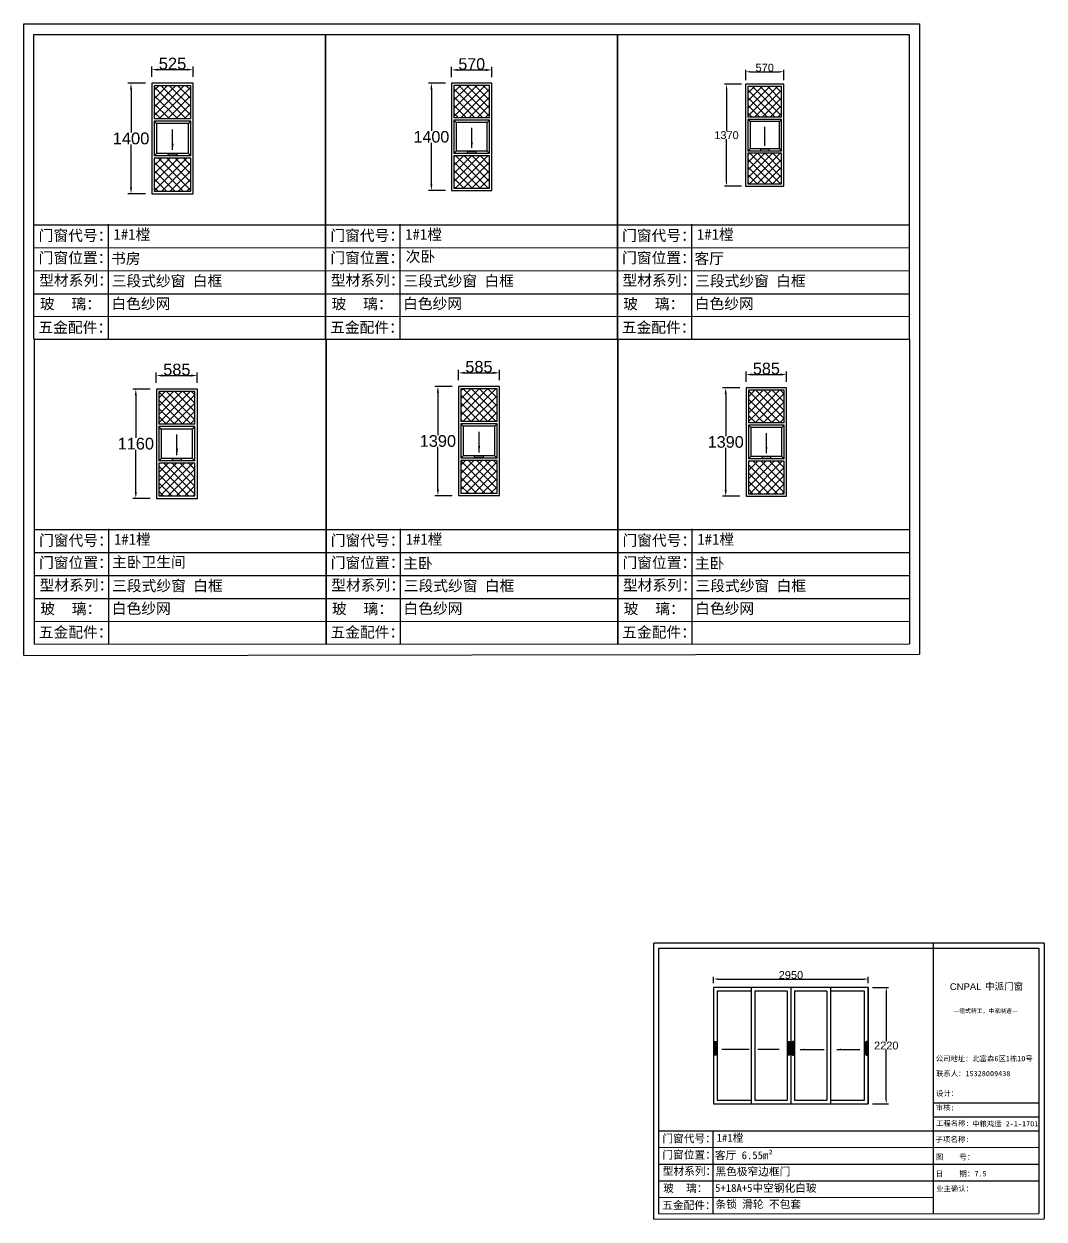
# Model space of a CAD drawing. Header units: inches. Extents: x -138455 to 599497, y -747149 to 13167.
# Drawn here: x 149103 to 168568, y -143740 to -120940 of the extents above; entities that cross this region are included whole.
import ezdxf

# ---------------------------------------------------------------- set-up
doc = ezdxf.new("R2010")
doc.units = ezdxf.units.IN
doc.header["$MEASUREMENT"] = 0
doc.header["$PDMODE"] = 35
doc.header["$PDSIZE"] = -3
doc.layers.add('0 @ 1', color=7, linetype='Continuous')
doc.styles.add('Annotative', font='arialbd.ttf')
doc.styles.add('MtXpl_', font='')
doc.styles.get("Standard").update_dxf_attribs({"font": 'arial.ttf'})
doc.styles.get('MtXpl_').set_extended_font_data('SimSun')
doc.dimstyles.get("Standard").update_dxf_attribs({"dimtxt": 80, "dimasz": 70, "dimexe": 40, "dimexo": 80, "dimgap": 0, "dimtad": 1, "dimtih": 1, "dimtoh": 1, "dimdec": 0, "dimzin": 0, "dimdsep": 46, "dimtxsty": 'Standard', "dimcen": 0.09, "dimadec": 0, "dimazin": 0, "dimtfac": 1, "dimtdec": 0, "dimtofl": 0, "dimtmove": 0, "dimatfit": 3, "dimfxl": 0, "dimtolj": 1, "dimtzin": 0, "dimarcsym": 0})

# ---------------------------------------------------------------- blocks, each defined once
blk = doc.blocks.new('*D793')
at = {"color": 0, "lineweight": -2, "transparency": 16777216}
for p, q in [((151678, -122382), (151455, -122382)), ((151495, -122462), (151495, -123005)), ((151495, -123702), (151495, -123159)), ((151678, -123782), (151455, -123782))]:
    blk.add_line(p, q, dxfattribs=at)
at = {"color": 0, "transparency": 16777216}
for points in [[(151482, -122462), (151508, -122462), (151495, -122382)], [(151482, -123702), (151508, -123702), (151495, -123782)]]:
    blk.add_solid(points, dxfattribs=at)
at = {"layer": 'Defpoints', "color": 0, "transparency": 16777216}
for p in [(151758, -122382), (151495, -123782), (151758, -123782)]:
    blk.add_point(p, dxfattribs=at)
at = {"color": 0, "transparency": 16777216, "insert": (151495, -123082), "char_height": 150, "attachment_point": 5}
blk.add_mtext('\\A1;1400', dxfattribs=at)
blk = doc.blocks.new('*D794')
at = {"color": 0, "lineweight": -2, "transparency": 16777216}
for p, q in [((151758, -122302), (151758, -122169)), ((151838, -122209), (152203, -122209)), ((152283, -122302), (152283, -122169))]:
    blk.add_line(p, q, dxfattribs=at)
at = {"color": 0, "transparency": 16777216}
for points in [[(151838, -122196), (151838, -122222), (151758, -122209)], [(152203, -122196), (152203, -122222), (152283, -122209)]]:
    blk.add_solid(points, dxfattribs=at)
at = {"layer": 'Defpoints', "color": 0, "transparency": 16777216}
for p in [(152283, -122209), (151758, -122382), (152283, -122382)]:
    blk.add_point(p, dxfattribs=at)
at = {"color": 0, "transparency": 16777216, "insert": (152021, -122133), "char_height": 150, "attachment_point": 5}
blk.add_mtext('\\A1;525', dxfattribs=at)
blk = doc.blocks.new('*D797')
at = {"color": 0, "lineweight": -2, "transparency": 16777216}
for p, q in [((157320, -122418), (157096, -122418)), ((157136, -122498), (157136, -123041)), ((157136, -123738), (157136, -123195)), ((157320, -123818), (157096, -123818))]:
    blk.add_line(p, q, dxfattribs=at)
at = {"color": 0, "transparency": 16777216}
for points in [[(157123, -122498), (157149, -122498), (157136, -122418)], [(157123, -123738), (157149, -123738), (157136, -123818)]]:
    blk.add_solid(points, dxfattribs=at)
at = {"layer": 'Defpoints', "color": 0, "transparency": 16777216}
for p in [(157400, -122418), (157136, -123818), (157400, -123818)]:
    blk.add_point(p, dxfattribs=at)
at = {"color": 0, "transparency": 16777216, "insert": (157136, -123118), "char_height": 150, "attachment_point": 5}
blk.add_mtext('\\A1;1400', dxfattribs=at)
blk = doc.blocks.new('*D798')
at = {"color": 0, "lineweight": -2, "transparency": 16777216}
for p, q in [((157400, -122338), (157400, -122205)), ((157480, -122245), (157845, -122245)), ((157925, -122338), (157925, -122205))]:
    blk.add_line(p, q, dxfattribs=at)
at = {"color": 0, "transparency": 16777216}
for points in [[(157480, -122232), (157480, -122259), (157400, -122245)], [(157845, -122232), (157845, -122259), (157925, -122245)]]:
    blk.add_solid(points, dxfattribs=at)
at = {"layer": 'Defpoints', "color": 0, "transparency": 16777216}
for p in [(157925, -122245), (157400, -122418), (157925, -122418)]:
    blk.add_point(p, dxfattribs=at)
at = {"color": 0, "transparency": 16777216, "insert": (157662, -122169), "char_height": 150, "attachment_point": 5}
blk.add_mtext('\\A1;570', dxfattribs=at)
blk = doc.blocks.new('*D795')
at = {"color": 0, "lineweight": -2, "transparency": 16777216}
for p, q in [((151724, -128196), (151501, -128196)), ((151541, -128276), (151541, -128819)), ((151541, -129516), (151541, -128973)), ((151724, -129596), (151501, -129596))]:
    blk.add_line(p, q, dxfattribs=at)
at = {"color": 0, "transparency": 16777216}
for points in [[(151528, -128276), (151554, -128276), (151541, -128196)], [(151528, -129516), (151554, -129516), (151541, -129596)]]:
    blk.add_solid(points, dxfattribs=at)
at = {"layer": 'Defpoints', "color": 0, "transparency": 16777216}
for p in [(151804, -128196), (151541, -129596), (151804, -129596)]:
    blk.add_point(p, dxfattribs=at)
at = {"color": 0, "transparency": 16777216, "insert": (151541, -128896), "char_height": 150, "attachment_point": 5}
blk.add_mtext('\\A1;1160', dxfattribs=at)
blk = doc.blocks.new('*D796')
at = {"color": 0, "lineweight": -2, "transparency": 16777216}
for p, q in [((151804, -128116), (151804, -127983)), ((152329, -128116), (152329, -127983)), ((151884, -128023), (152249, -128023))]:
    blk.add_line(p, q, dxfattribs=at)
at = {"color": 0, "transparency": 16777216}
for points in [[(151884, -128010), (151884, -128036), (151804, -128023)], [(152249, -128010), (152249, -128036), (152329, -128023)]]:
    blk.add_solid(points, dxfattribs=at)
at = {"layer": 'Defpoints', "color": 0, "transparency": 16777216}
for p in [(152329, -128023), (151804, -128196), (152329, -128196)]:
    blk.add_point(p, dxfattribs=at)
at = {"color": 0, "transparency": 16777216, "insert": (152067, -127947), "char_height": 150, "attachment_point": 5}
blk.add_mtext('\\A1;585', dxfattribs=at)
blk = doc.blocks.new('*D799')
at = {"color": 0, "lineweight": -2, "transparency": 16777216}
for p, q in [((157252, -128198), (157028, -128198)), ((157068, -128278), (157068, -128821)), ((157068, -129518), (157068, -128974)), ((157252, -129598), (157028, -129598))]:
    blk.add_line(p, q, dxfattribs=at)
at = {"color": 0, "transparency": 16777216}
for points in [[(157055, -128278), (157082, -128278), (157068, -128198)], [(157055, -129518), (157082, -129518), (157068, -129598)]]:
    blk.add_solid(points, dxfattribs=at)
at = {"layer": 'Defpoints', "color": 0, "transparency": 16777216}
for p in [(157332, -128198), (157068, -129598), (157332, -129598)]:
    blk.add_point(p, dxfattribs=at)
at = {"color": 0, "transparency": 16777216, "insert": (157068, -128898), "char_height": 150, "attachment_point": 5}
blk.add_mtext('\\A1;1390', dxfattribs=at)
blk = doc.blocks.new('*D800')
at = {"color": 0, "lineweight": -2, "transparency": 16777216}
for p, q in [((157332, -128118), (157332, -127985)), ((157412, -128025), (157777, -128025)), ((157857, -128118), (157857, -127985))]:
    blk.add_line(p, q, dxfattribs=at)
at = {"color": 0, "transparency": 16777216}
for points in [[(157412, -128011), (157412, -128038), (157332, -128025)], [(157777, -128011), (157777, -128038), (157857, -128025)]]:
    blk.add_solid(points, dxfattribs=at)
at = {"layer": 'Defpoints', "color": 0, "transparency": 16777216}
for p in [(157857, -128025), (157332, -128198), (157857, -128198)]:
    blk.add_point(p, dxfattribs=at)
at = {"color": 0, "transparency": 16777216, "insert": (157594, -127948), "char_height": 150, "attachment_point": 5}
blk.add_mtext('\\A1;585', dxfattribs=at)
blk = doc.blocks.new('*D801')
at = {"color": 0, "lineweight": -2, "transparency": 16777216}
for p, q in [((162817, -128198), (162594, -128198)), ((162634, -128278), (162634, -128821)), ((162634, -129518), (162634, -128974)), ((162817, -129598), (162594, -129598))]:
    blk.add_line(p, q, dxfattribs=at)
at = {"color": 0, "transparency": 16777216}
for points in [[(162620, -128278), (162647, -128278), (162634, -128198)], [(162620, -129518), (162647, -129518), (162634, -129598)]]:
    blk.add_solid(points, dxfattribs=at)
at = {"layer": 'Defpoints', "color": 0, "transparency": 16777216}
for p in [(162897, -128198), (162634, -129598), (162897, -129598)]:
    blk.add_point(p, dxfattribs=at)
at = {"color": 0, "transparency": 16777216, "insert": (162634, -128898), "char_height": 150, "attachment_point": 5}
blk.add_mtext('\\A1;1390', dxfattribs=at)
blk = doc.blocks.new('*D802')
at = {"color": 0, "lineweight": -2, "transparency": 16777216}
for p, q in [((162897, -128118), (162897, -127985)), ((162977, -128025), (163342, -128025)), ((163422, -128118), (163422, -127985))]:
    blk.add_line(p, q, dxfattribs=at)
at = {"color": 0, "transparency": 16777216}
for points in [[(162977, -128011), (162977, -128038), (162897, -128025)], [(163342, -128011), (163342, -128038), (163422, -128025)]]:
    blk.add_solid(points, dxfattribs=at)
at = {"layer": 'Defpoints', "color": 0, "transparency": 16777216}
for p in [(163422, -128025), (162897, -128198), (163422, -128198)]:
    blk.add_point(p, dxfattribs=at)
at = {"color": 0, "transparency": 16777216, "insert": (163160, -127948), "char_height": 150, "attachment_point": 5}
blk.add_mtext('\\A1;585', dxfattribs=at)
blk = doc.blocks.new('*D817')
at = {"color": 0, "lineweight": -2, "transparency": 16777216}
for p, q in [((162794, -122092), (162468, -122092)), ((162508, -122172), (162508, -122986)), ((162508, -123954), (162508, -123140)), ((162794, -124034), (162468, -124034))]:
    blk.add_line(p, q, dxfattribs=at)
at = {"color": 0, "transparency": 16777216}
for points in [[(162495, -122172), (162522, -122172), (162508, -122092)], [(162495, -123954), (162522, -123954), (162508, -124034)]]:
    blk.add_solid(points, dxfattribs=at)
at = {"layer": 'Defpoints', "color": 0, "transparency": 16777216}
for p in [(162874, -122092), (162508, -124034), (162874, -124034)]:
    blk.add_point(p, dxfattribs=at)
at = {"color": 0, "transparency": 16777216, "insert": (162508, -123063), "char_height": 150, "width": 433.32, "attachment_point": 5}
blk.add_mtext('\\A1;1370', dxfattribs=at)
blk = doc.blocks.new('*D818')
at = {"color": 0, "lineweight": -2, "transparency": 16777216}
for p, q in [((162874, -122012), (162874, -121813)), ((162954, -121853), (163522, -121853)), ((163602, -122012), (163602, -121813))]:
    blk.add_line(p, q, dxfattribs=at)
at = {"color": 0, "transparency": 16777216}
for points in [[(162954, -121839), (162954, -121866), (162874, -121853)], [(163522, -121839), (163522, -121866), (163602, -121853)]]:
    blk.add_solid(points, dxfattribs=at)
at = {"layer": 'Defpoints', "color": 0, "transparency": 16777216}
for p in [(163602, -121853), (162874, -122092), (163602, -122092)]:
    blk.add_point(p, dxfattribs=at)
at = {"color": 0, "transparency": 16777216, "insert": (163238, -121776), "char_height": 150, "attachment_point": 5}
blk.add_mtext('\\A1;570', dxfattribs=at)
blk = doc.blocks.new('*D821')
at = {"color": 0, "lineweight": -2, "transparency": 16777216}
for p, q in [((162263, -139240), (162263, -139121)), ((162343, -139161), (165133, -139161)), ((165213, -139240), (165213, -139121))]:
    blk.add_line(p, q, dxfattribs=at)
at = {"color": 0, "transparency": 16777216}
for points in [[(162343, -139148), (162343, -139174), (162263, -139161)], [(165133, -139148), (165133, -139174), (165213, -139161)]]:
    blk.add_solid(points, dxfattribs=at)
at = {"layer": 'Defpoints', "color": 0, "transparency": 16777216}
for p in [(165213, -139161), (162263, -139320), (165213, -139320)]:
    blk.add_point(p, dxfattribs=at)
at = {"color": 0, "transparency": 16777216, "insert": (163738, -139084), "char_height": 150, "attachment_point": 5}
blk.add_mtext('\\A1;2950', dxfattribs=at)
blk = doc.blocks.new('*D822')
at = {"color": 0, "lineweight": -2, "transparency": 16777216}
for p, q in [((165293, -139320), (165597, -139320)), ((165557, -139400), (165557, -140354)), ((165557, -141460), (165557, -140507)), ((165293, -141540), (165597, -141540))]:
    blk.add_line(p, q, dxfattribs=at)
at = {"color": 0, "transparency": 16777216}
for points in [[(165543, -139400), (165570, -139400), (165557, -139320)], [(165543, -141460), (165570, -141460), (165557, -141540)]]:
    blk.add_solid(points, dxfattribs=at)
at = {"layer": 'Defpoints', "color": 0, "transparency": 16777216}
for p in [(165213, -139320), (165213, -141540), (165557, -141540)]:
    blk.add_point(p, dxfattribs=at)
at = {"color": 0, "transparency": 16777216, "insert": (165557, -140430), "char_height": 150, "attachment_point": 5}
blk.add_mtext('\\A1;2220', dxfattribs=at)
blk = doc.blocks.new('123a')
for p, q in [((198466, -5151), (198466, -5360)), ((198488, -5143), (198474, -5143)), ((198481, -5143), (198481, -5203)), ((198496, -5360), (198496, -5151)), ((198471, -5213), (198471, -5298)), ((198474, -5368), (198488, -5368)), ((198476, -5223), (198476, -5288)), ((198491, -5223), (198476, -5223)), ((198476, -5288), (198491, -5288)), ((198481, -5308), (198481, -5368)), ((198491, -5288), (198491, -5223))]:
    blk.add_line(p, q)
for centre, radius, start, end in [((198474, -5151), 8, 90, 180), ((198488, -5151), 8, 0, 90), ((198474, -5360), 8, 180, 270), ((198481, -5213), 10, 90, 180), ((198481, -5298), 10, 180, 270), ((198483, -5216), 10.4, 224.0777, 315.9223), ((198483, -5295), 10.4, 44.0777, 135.9223), ((198488, -5360), 8, 270, 0)]:
    blk.add_arc(centre, radius, start, end)
blk = doc.blocks.new('213')
h = blk.add_hatch()
h.set_pattern_fill('ANSI37', color=256, scale=600)
h.set_pattern_definition([(45, (16312.3, 7716.774), (-53.03301, 53.03301), []), (135, (16312.3, 7716.774), (-53.03301, -53.03301), [])])
h.paths.add_polyline_path([(152253.4, -122412), (151788.4, -122412), (151788.4, -122833.6), (152253.4, -122833.6)])
h.paths.add_polyline_path([(152253.4, -123752), (152253.4, -123330.3), (151788.4, -123330.3), (151788.4, -123752)])
for p, q in [((151758.4, -122382), (151758.4, -123782)), ((152283.4, -122382), (151758.4, -122382)), ((151788.4, -122412), (151788.4, -122833.6)), ((152253.4, -122412), (151788.4, -122412)), ((152253.4, -122833.6), (152253.4, -122412)), ((152283.4, -123782), (152283.4, -122382)), ((152253.4, -122833.6), (151788.4, -122833.6)), ((151788.4, -122863.6), (151788.4, -123300.3)), ((152253.4, -122863.6), (151788.4, -122863.6)), ((151818.4, -122893.6), (151788.4, -122863.6)), ((151818.4, -122893.6), (151818.4, -123270.3)), ((152223.4, -122893.6), (151818.4, -122893.6)), ((152223.4, -122893.6), (152253.4, -122863.6)), ((152223.4, -123270.3), (152223.4, -122893.6)), ((152253.4, -123300.3), (152253.4, -122863.6)), ((151818.4, -123270.3), (151788.4, -123300.3)), ((152253.4, -123300.3), (151788.4, -123300.3)), ((151788.4, -123330.3), (151788.4, -123752)), ((152253.4, -123330.3), (151788.4, -123330.3)), ((152223.4, -123270.3), (151818.4, -123270.3)), ((152223.4, -123270.3), (152253.4, -123300.3)), ((152253.4, -123752), (152253.4, -123330.3)), ((151758.4, -123782), (152283.4, -123782)), ((151788.4, -123752), (152253.4, -123752))]:
    blk.add_line(p, q)
blk.add_lwpolyline([(151970.9, -123295.3), (152070.9, -123295.3, 0.4142136), (152080.9, -123285.3), (152080.9, -123285.3, 0.4142136), (152070.9, -123275.3), (151970.9, -123275.3, 0.4142136), (151960.9, -123285.3), (151960.9, -123285.3, 0.4142136)], format="xyb", close=True)
dim = blk.add_linear_dim(base=(152283.4, -122209.1), p1=(151758.4, -122382), p2=(152283.4, -122382), dimstyle='Standard', override={"dimtxt": 150, "dimasz": 80})
dim.commit()
dim.dimension.update_dxf_attribs({"geometry": '*D794', "text_midpoint": (152020.9, -122132.5)})
dim = blk.add_linear_dim(base=(151494.9, -123782), p1=(151758.4, -122382), p2=(151758.4, -123782), angle=90, dimstyle='Standard', override={"dimtxt": 150, "dimasz": 80})
dim.commit()
dim.dimension.update_dxf_attribs({"geometry": '*D793', "text_midpoint": (151494.9, -123082)})
blk.add_leader([(152022.8, -123227.1), (152022.8, -122965.8)], dimstyle='Standard', override={"dimtxt": 150, "dimasz": 80})
blk = doc.blocks.new('222hhhh')
h = blk.add_hatch()
h.set_pattern_fill('ANSI37', color=256, scale=600)
h.set_pattern_definition([(45, (21953.425, 7680.725), (-53.03301, 53.03301), []), (135, (21953.425, 7680.725), (-53.03301, -53.03301), [])])
h.paths.add_polyline_path([(157894.5, -122448), (157429.5, -122448), (157429.5, -122869.7), (157894.5, -122869.7)])
h.paths.add_polyline_path([(157894.5, -123788), (157894.5, -123366.4), (157429.5, -123366.4), (157429.5, -123788)])
for p, q in [((157399.5, -122418), (157399.5, -123818)), ((157924.5, -122418), (157399.5, -122418)), ((157429.5, -122448), (157429.5, -122869.7)), ((157894.5, -122448), (157429.5, -122448)), ((157894.5, -122869.7), (157894.5, -122448)), ((157924.5, -123818), (157924.5, -122418)), ((157894.5, -122869.7), (157429.5, -122869.7)), ((157429.5, -122899.7), (157429.5, -123336.4)), ((157894.5, -122899.7), (157429.5, -122899.7)), ((157459.5, -122929.7), (157429.5, -122899.7)), ((157459.5, -122929.7), (157459.5, -123306.4)), ((157864.5, -122929.7), (157459.5, -122929.7)), ((157864.5, -122929.7), (157894.5, -122899.7)), ((157864.5, -123306.4), (157864.5, -122929.7)), ((157894.5, -123336.4), (157894.5, -122899.7)), ((157459.5, -123306.4), (157429.5, -123336.4)), ((157894.5, -123336.4), (157429.5, -123336.4)), ((157429.5, -123366.4), (157429.5, -123788)), ((157894.5, -123366.4), (157429.5, -123366.4)), ((157864.5, -123306.4), (157459.5, -123306.4)), ((157864.5, -123306.4), (157894.5, -123336.4)), ((157894.5, -123788), (157894.5, -123366.4)), ((157399.5, -123818), (157924.5, -123818)), ((157429.5, -123788), (157894.5, -123788))]:
    blk.add_line(p, q)
blk.add_lwpolyline([(157612, -123331.4), (157712, -123331.4, 0.4142136), (157722, -123321.4), (157722, -123321.4, 0.4142136), (157712, -123311.4), (157612, -123311.4, 0.4142136), (157602, -123321.4), (157602, -123321.4, 0.4142136)], format="xyb", close=True)
dim = blk.add_linear_dim(base=(157924.5, -122245.2), p1=(157399.5, -122418), p2=(157924.5, -122418), text='570', dimstyle='Standard', override={"dimtxt": 150, "dimasz": 80})
dim.commit()
dim.dimension.update_dxf_attribs({"geometry": '*D798', "text_midpoint": (157662, -122168.6)})
dim = blk.add_linear_dim(base=(157136, -123818), p1=(157399.5, -122418), p2=(157399.5, -123818), angle=90, dimstyle='Standard', override={"dimtxt": 150, "dimasz": 80})
dim.commit()
dim.dimension.update_dxf_attribs({"geometry": '*D797', "text_midpoint": (157136, -123118)})
blk.add_leader([(157663.9, -123263.2), (157663.9, -123001.9)], dimstyle='Standard', override={"dimtxt": 150, "dimasz": 80})
blk = doc.blocks.new('22211z')
h = blk.add_hatch()
h.set_pattern_fill('ANSI37', color=256, scale=600)
h.set_pattern_definition([(45, (16358.39, 1902.734), (-53.03301, 53.03301), []), (135, (16358.39, 1902.734), (-53.03301, -53.03301), [])])
h.paths.add_polyline_path([(152299.5, -128226), (151834.5, -128226), (151834.5, -128647.7), (152299.5, -128647.7)])
h.paths.add_polyline_path([(152299.5, -129566), (152299.5, -129144.4), (151834.5, -129144.4), (151834.5, -129566)])
for p, q in [((151804.5, -128196), (151804.5, -129596)), ((152329.5, -128196), (151804.5, -128196)), ((151834.5, -128226), (151834.5, -128647.7)), ((152299.5, -128226), (151834.5, -128226)), ((152299.5, -128647.7), (152299.5, -128226)), ((152329.5, -129596), (152329.5, -128196)), ((152299.5, -128647.7), (151834.5, -128647.7)), ((151834.5, -128677.7), (151834.5, -129114.4)), ((152299.5, -128677.7), (151834.5, -128677.7)), ((151864.5, -128707.7), (151834.5, -128677.7)), ((151864.5, -128707.7), (151864.5, -129084.4)), ((152269.5, -128707.7), (151864.5, -128707.7)), ((152269.5, -128707.7), (152299.5, -128677.7)), ((152269.5, -129084.4), (152269.5, -128707.7)), ((152299.5, -129114.4), (152299.5, -128677.7)), ((151864.5, -129084.4), (151834.5, -129114.4)), ((152299.5, -129114.4), (151834.5, -129114.4)), ((151834.5, -129144.4), (151834.5, -129566)), ((152299.5, -129144.4), (151834.5, -129144.4)), ((152269.5, -129084.4), (151864.5, -129084.4)), ((152269.5, -129084.4), (152299.5, -129114.4)), ((152299.5, -129566), (152299.5, -129144.4)), ((151804.5, -129596), (152329.5, -129596)), ((151834.5, -129566), (152299.5, -129566))]:
    blk.add_line(p, q)
blk.add_lwpolyline([(152017, -129109.4), (152117, -129109.4, 0.4142136), (152127, -129099.4), (152127, -129099.4, 0.4142136), (152117, -129089.4), (152017, -129089.4, 0.4142136), (152007, -129099.4), (152007, -129099.4, 0.4142136)], format="xyb", close=True)
dim = blk.add_linear_dim(base=(152329.5, -128023.2), p1=(151804.5, -128196), p2=(152329.5, -128196), text='585', dimstyle='Standard', override={"dimtxt": 150, "dimasz": 80})
dim.commit()
dim.dimension.update_dxf_attribs({"geometry": '*D796', "text_midpoint": (152067, -127946.6)})
dim = blk.add_linear_dim(base=(151541, -129596), p1=(151804.5, -128196), p2=(151804.5, -129596), angle=90, text='1160', dimstyle='Standard', override={"dimtxt": 150, "dimasz": 80})
dim.commit()
dim.dimension.update_dxf_attribs({"geometry": '*D795', "text_midpoint": (151541, -128896)})
blk.add_leader([(152068.8, -129041.2), (152068.8, -128779.9)], dimstyle='Standard', override={"dimtxt": 150, "dimasz": 80})
blk = doc.blocks.new('nnnnhhh1')
h = blk.add_hatch()
h.set_pattern_fill('ANSI37', color=256, scale=600)
h.set_pattern_definition([(45, (21885.7, 1901.15), (-53.03301, 53.03301), []), (135, (21885.7, 1901.15), (-53.03301, -53.03301), [])])
h.paths.add_polyline_path([(157826.8, -128227.6), (157361.8, -128227.6), (157361.8, -128649.3), (157826.8, -128649.3)])
h.paths.add_polyline_path([(157826.8, -129567.6), (157826.8, -129145.9), (157361.8, -129145.9), (157361.8, -129567.6)])
for p, q in [((157331.8, -128197.6), (157331.8, -129597.6)), ((157856.8, -128197.6), (157331.8, -128197.6)), ((157361.8, -128227.6), (157361.8, -128649.3)), ((157826.8, -128227.6), (157361.8, -128227.6)), ((157826.8, -128649.3), (157826.8, -128227.6)), ((157856.8, -129597.6), (157856.8, -128197.6)), ((157826.8, -128649.3), (157361.8, -128649.3)), ((157361.8, -128679.3), (157361.8, -129115.9)), ((157826.8, -128679.3), (157361.8, -128679.3)), ((157391.8, -128709.3), (157361.8, -128679.3)), ((157391.8, -128709.3), (157391.8, -129085.9)), ((157796.8, -128709.3), (157391.8, -128709.3)), ((157796.8, -128709.3), (157826.8, -128679.3)), ((157796.8, -129085.9), (157796.8, -128709.3)), ((157826.8, -129115.9), (157826.8, -128679.3)), ((157391.8, -129085.9), (157361.8, -129115.9)), ((157826.8, -129115.9), (157361.8, -129115.9)), ((157361.8, -129145.9), (157361.8, -129567.6)), ((157826.8, -129145.9), (157361.8, -129145.9)), ((157796.8, -129085.9), (157391.8, -129085.9)), ((157796.8, -129085.9), (157826.8, -129115.9)), ((157826.8, -129567.6), (157826.8, -129145.9)), ((157331.8, -129597.6), (157856.8, -129597.6)), ((157361.8, -129567.6), (157826.8, -129567.6))]:
    blk.add_line(p, q)
blk.add_lwpolyline([(157544.3, -129110.9), (157644.3, -129110.9, 0.4142136), (157654.3, -129100.9), (157654.3, -129100.9, 0.4142136), (157644.3, -129090.9), (157544.3, -129090.9, 0.4142136), (157534.3, -129100.9), (157534.3, -129100.9, 0.4142136)], format="xyb", close=True)
dim = blk.add_linear_dim(base=(157856.8, -128024.7), p1=(157331.8, -128197.6), p2=(157856.8, -128197.6), text='585', dimstyle='Standard', override={"dimtxt": 150, "dimasz": 80})
dim.commit()
dim.dimension.update_dxf_attribs({"geometry": '*D800', "text_midpoint": (157594.3, -127948.2)})
dim = blk.add_linear_dim(base=(157068.3, -129597.6), p1=(157331.8, -128197.6), p2=(157331.8, -129597.6), angle=90, text='1390', dimstyle='Standard', override={"dimtxt": 150, "dimasz": 80})
dim.commit()
dim.dimension.update_dxf_attribs({"geometry": '*D799', "text_midpoint": (157068.3, -128897.6)})
blk.add_leader([(157596.2, -129042.7), (157596.2, -128781.5)], dimstyle='Standard', override={"dimtxt": 150, "dimasz": 80})
blk = doc.blocks.new('jjjj123')
h = blk.add_hatch()
h.set_pattern_fill('ANSI37', color=256, scale=600)
h.set_pattern_definition([(45, (27451.08, 1901.15), (-53.03301, 53.03301), []), (135, (27451.08, 1901.15), (-53.03301, -53.03301), [])])
h.paths.add_polyline_path([(163392.2, -128227.6), (162927.2, -128227.6), (162927.2, -128649.3), (163392.2, -128649.3)])
h.paths.add_polyline_path([(163392.2, -129567.6), (163392.2, -129145.9), (162927.2, -129145.9), (162927.2, -129567.6)])
for p, q in [((162897.2, -128197.6), (162897.2, -129597.6)), ((163422.2, -128197.6), (162897.2, -128197.6)), ((163422.2, -129597.6), (163422.2, -128197.6)), ((162927.2, -128227.6), (162927.2, -128649.3)), ((163392.2, -128227.6), (162927.2, -128227.6)), ((163392.2, -128649.3), (163392.2, -128227.6)), ((163392.2, -128649.3), (162927.2, -128649.3)), ((162927.2, -128679.3), (162927.2, -129115.9)), ((163392.2, -128679.3), (162927.2, -128679.3)), ((162957.2, -128709.3), (162927.2, -128679.3)), ((162957.2, -128709.3), (162957.2, -129085.9)), ((163362.2, -128709.3), (162957.2, -128709.3)), ((163362.2, -128709.3), (163392.2, -128679.3)), ((163362.2, -129085.9), (163362.2, -128709.3)), ((163392.2, -129115.9), (163392.2, -128679.3)), ((162957.2, -129085.9), (162927.2, -129115.9)), ((163392.2, -129115.9), (162927.2, -129115.9)), ((163362.2, -129085.9), (162957.2, -129085.9)), ((163362.2, -129085.9), (163392.2, -129115.9)), ((162927.2, -129145.9), (162927.2, -129567.6)), ((163392.2, -129145.9), (162927.2, -129145.9)), ((163392.2, -129567.6), (163392.2, -129145.9)), ((162897.2, -129597.6), (163422.2, -129597.6)), ((162927.2, -129567.6), (163392.2, -129567.6))]:
    blk.add_line(p, q)
blk.add_lwpolyline([(163109.7, -129110.9), (163209.7, -129110.9, 0.4142136), (163219.7, -129100.9), (163219.7, -129100.9, 0.4142136), (163209.7, -129090.9), (163109.7, -129090.9, 0.4142136), (163099.7, -129100.9), (163099.7, -129100.9, 0.4142136)], format="xyb", close=True)
dim = blk.add_linear_dim(base=(163422.2, -128024.7), p1=(162897.2, -128197.6), p2=(163422.2, -128197.6), text='585', dimstyle='Standard', override={"dimtxt": 150, "dimasz": 80})
dim.commit()
dim.dimension.update_dxf_attribs({"geometry": '*D802', "text_midpoint": (163159.7, -127948.2)})
dim = blk.add_linear_dim(base=(162633.7, -129597.6), p1=(162897.2, -128197.6), p2=(162897.2, -129597.6), angle=90, text='1390', dimstyle='Standard', override={"dimtxt": 150, "dimasz": 80})
dim.commit()
dim.dimension.update_dxf_attribs({"geometry": '*D801', "text_midpoint": (162633.7, -128897.6)})
blk.add_leader([(163161.5, -129042.7), (163161.5, -128781.5)], dimstyle='Standard', override={"dimtxt": 150, "dimasz": 80})

msp = doc.modelspace()

# ---------------------------------------------------------------- hatches: boundary and pattern name
h = msp.add_hatch()
h.set_pattern_fill('ANSI37', color=256, scale=832.119974)
h.set_pattern_definition([(45, (-24971.78, 58337.32), (-73.54971, 73.54971), []), (135, (-24971.78, 58337.32), (-73.54971, -73.54971), [])])
h.paths.add_polyline_path([(163560.4, -122133.9), (162915.5, -122133.9), (162915.5, -122718.7), (163560.4, -122718.7)])
h.paths.add_polyline_path([(163560.4, -123992.3), (163560.4, -123407.5), (162915.5, -123407.5), (162915.5, -123992.3)])

# ---------------------------------------------------------------- linework, layer by layer
for p, q in [((149102.7, -132986.4), (149103, -120939.6)), ((149103, -120939.6), (166190.9, -120939.6)), ((166190.9, -120939.6), (166190.6, -132962.8)), ((149294.7, -126955.1), (149294.8, -121139.6)), ((149294.8, -121139.6), (154860.2, -121139.6)), ((154860.2, -121139.6), (154860, -126947.4)), ((154860, -126955.2), (154860.2, -121139.7)), ((154860.2, -121139.7), (160425.6, -121139.7)), ((160425.6, -121139.7), (160425.4, -126947.6)), ((160425.4, -126955.2), (160425.6, -121139.7)), ((160425.6, -121139.7), (165990.9, -121139.7)), ((165990.9, -121139.7), (165990.8, -126947.6)), ((162873.9, -122092.3), (162873.9, -124033.9)), ((163602, -122092.3), (162873.9, -122092.3)), ((162915.5, -122133.9), (162915.5, -122718.7)), ((163560.4, -122133.9), (162915.5, -122133.9)), ((163560.4, -122718.7), (163560.4, -122133.9)), ((163602, -124033.9), (163602, -122092.3)), ((163560.4, -122718.7), (162915.5, -122718.7)), ((162915.5, -122760.3), (162915.5, -123365.9)), ((163560.4, -122760.3), (162915.5, -122760.3)), ((162957.1, -122801.9), (162915.5, -122760.3)), ((162957.1, -122801.9), (162957.1, -123324.3)), ((163518.8, -122801.9), (162957.1, -122801.9)), ((163518.8, -122801.9), (163560.4, -122760.3)), ((163518.8, -123324.3), (163518.8, -122801.9)), ((163560.4, -123365.9), (163560.4, -122760.3)), ((162957.1, -123324.3), (162915.5, -123365.9)), ((163518.8, -123324.3), (162957.1, -123324.3)), ((163518.8, -123324.3), (163560.4, -123365.9)), ((163560.4, -123365.9), (162915.5, -123365.9)), ((162915.5, -123407.5), (162915.5, -123992.3)), ((163560.4, -123407.5), (162915.5, -123407.5)), ((163560.4, -123992.3), (163560.4, -123407.5)), ((162873.9, -124033.9), (163602, -124033.9)), ((162915.5, -123992.3), (163560.4, -123992.3)), ((149293.2, -124770.2), (154860, -124770.2)), ((150710, -124759.5), (150710.6, -126945.3)), ((154858.6, -124770.4), (160425.4, -124770.4)), ((156275.4, -124759.6), (156276, -126945.4)), ((160424, -124770.4), (165990.8, -124770.4)), ((161840.8, -124759.6), (161841.4, -126945.4)), ((149293.5, -125209), (154860, -125206.1)), ((154858.9, -125209.2), (160425.4, -125206.2)), ((160424.3, -125209.2), (165990.8, -125206.2)), ((149293.8, -125648), (154860, -125645)), ((154859.2, -125648.1), (160425.4, -125645.1)), ((160424.6, -125648.1), (165990.8, -125645.1)), ((149294.1, -126087.2), (154860, -126087.2)), ((154859.5, -126087.4), (160425.4, -126087.4)), ((160424.9, -126087.4), (165990.8, -126087.4)), ((149294.4, -126522.9), (154860, -126517.4)), ((154859.8, -126523), (160425.4, -126517.6)), ((160425.1, -126523), (165990.8, -126517.6)), ((149294.7, -126955.1), (154860, -126947.4)), ((149302.7, -132770.6), (149302.8, -126955.1)), ((149302.8, -126955.1), (154868.2, -126955.1)), ((154860, -126955.2), (160425.4, -126947.6)), ((154868.2, -126955.1), (154868.1, -132762.9)), ((154868.1, -132770.7), (154868.2, -126955.2)), ((154868.2, -126955.2), (160433.6, -126955.2)), ((160425.4, -126955.2), (165990.8, -126947.6)), ((160433.6, -126955.2), (160433.4, -132763)), ((160433.4, -132770.7), (160433.6, -126955.2)), ((160433.6, -126955.2), (165999, -126955.2)), ((165999, -126955.2), (165998.8, -132763)), ((149301.3, -130585.7), (154868.1, -130585.7)), ((150718, -130575), (150718.6, -132760.8)), ((154866.7, -130585.8), (160433.4, -130585.8)), ((156283.4, -130575.1), (156284, -132760.9)), ((160432, -130585.8), (165998.8, -130585.8)), ((161848.8, -130575.1), (161849.4, -132760.9)), ((149301.6, -131024.5), (154868.1, -131021.6)), ((154866.9, -131024.7), (160433.4, -131021.7)), ((160432.3, -131024.7), (165998.8, -131021.7)), ((149301.8, -131463.5), (154868.1, -131460.5)), ((154867.2, -131463.6), (160433.4, -131460.6)), ((160432.6, -131463.6), (165998.8, -131460.6)), ((149302.1, -131902.7), (154868.1, -131902.7)), ((154867.5, -131902.9), (160433.4, -131902.9)), ((160432.9, -131902.9), (165998.8, -131902.9)), ((149302.4, -132338.4), (154868.1, -132332.9)), ((154867.8, -132338.5), (160433.4, -132333.1)), ((160433.2, -132338.5), (165998.8, -132333.1)), ((149302.7, -132770.6), (154868.1, -132762.9)), ((154868.1, -132770.7), (160433.4, -132763)), ((160433.4, -132770.7), (165998.8, -132763)), ((149102.7, -132986.4), (166190.6, -132962.8)), ((168568.1, -138474.5), (161119.6, -138474.5)), ((161119.6, -143740.2), (161119.6, -138474.5)), ((161219.3, -138573.9), (168468.7, -138573.9)), ((161219.3, -143640.4), (161219.3, -138573.9)), ((166450.2, -138474.5), (166450.2, -143635.1)), ((168468.7, -138573.9), (168468.7, -143634.8)), ((168568.1, -138474.5), (168568.1, -143734.5)), ((165212.8, -139320.3), (162262.8, -139320.3)), ((162262.8, -139320.3), (162262.8, -141540.3)), ((162980.3, -139390.3), (162332.8, -139390.3)), ((162332.8, -139390.3), (162332.8, -141470.3)), ((162980.3, -139320.3), (162980.3, -141540.3)), ((163667.8, -139390.3), (163050.3, -139390.3)), ((163050.3, -139390.3), (163050.3, -141470.3)), ((163667.8, -139390.3), (163667.8, -141470.3)), ((163737.8, -139320.3), (163737.8, -141540.3)), ((164425.3, -139390.3), (163807.8, -139390.3)), ((163807.8, -139390.3), (163807.8, -141470.3)), ((164425.3, -139390.3), (164425.3, -141470.3)), ((164495.3, -139320.3), (164495.3, -141540.3)), ((165142.8, -139390.3), (164495.3, -139390.3)), ((165142.8, -141470.3), (165142.8, -139390.3)), ((165212.8, -141540.3), (165212.8, -139320.3)), ((165212.8, -139320.3), (165212.8, -141540.3)), ((162262.8, -141540.3), (165212.8, -141540.3)), ((162332.8, -141470.3), (162980.3, -141470.3)), ((163050.3, -141470.3), (163667.8, -141470.3)), ((163807.8, -141470.3), (164425.3, -141470.3)), ((164495.3, -141470.3), (165142.8, -141470.3)), ((166450.2, -141520.2), (168468.7, -141520.2)), ((166450.2, -141787.4), (168468.7, -141787.4)), ((162246.5, -142046.9), (162247, -143633.2)), ((161218.3, -142054.7), (168468.7, -142054.7)), ((161218.5, -142373.2), (168468.7, -142371)), ((161218.7, -142691.8), (168468.7, -142689.6)), ((161218.9, -143010.5), (168468.7, -143010.5)), ((161219.1, -143326.7), (166450.2, -143323.8)), ((161219.3, -143640.4), (168468.7, -143634.8)), ((161119.6, -143740.2), (168568.1, -143734.5))]:
    msp.add_line(p, q)
msp.add_lwpolyline([(163168.6, -123359), (163307.3, -123359, 0.4142136), (163321.1, -123345.1), (163321.1, -123345.1, 0.4142136), (163307.3, -123331.2), (163168.6, -123331.2, 0.4142136), (163154.7, -123345.1), (163154.7, -123345.1, 0.4142136)], format="xyb", close=True)

# ---------------------------------------------------------------- block references
for name, p, xscale, yscale, zscale in [('213', (-76740.6, 62020.9), 1.504254491408674, 1.504254491408674, 1.504254491408674), ('222hhhh', (-73005.9, 57022.4), 1.4629601640548, 1.4629601640548, 1.4629601640548), ('22211z', (-74411.9, 62982.5), 1.489033911815155, 1.489033911815155, 1.489033911815155), ('nnnnhhh1', (-76940.2, 63087.1), 1.48942889400536, 1.48942889400536, 1.48942889400536), ('jjjj123', (-77266, 61108.9), 1.474227053573923, 1.474227053573923, 1.474227053573923), ('123a', (389628.3, -134462.4), -1.14535732658761, 1.14535732658761, 1.14535732658761), ('123a', (391031, -134462.4), -1.14535732658761, 1.14535732658761, 1.14535732658761), ('123a', (-63555.4, -134462.4), 1.14535732658761, 1.14535732658761, 1.14535732658761), ('123a', (-62152.6, -134462.4), 1.14535732658761, 1.14535732658761, 1.14535732658761)]:
    msp.add_blockref(name, p, dxfattribs=dict(xscale=xscale, yscale=yscale, zscale=zscale))

# ---------------------------------------------------------------- texts
msp.add_text('CNPAL', height=129.7).set_placement((166768.8, -139371.1))
at = {"style": 'MtXpl_'}
for s, height, p in [('中派门窗', 129.7, (167442.2, -139365.7)), ('—德式精工，中派制造—', 79.816, (166836.6, -139808.3)), ('公司地址：北富森6区1栋10号', 99.77, (166502.2, -140728.7)), ('联系人：15328009438', 99.77, (166507.6, -141013.9)), ('设计：', 99.77, (166507.8, -141392.5)), ('审核:', 99.77, (166501.4, -141663)), ('工程名称:', 99.77, (166507.3, -141962.7)), ('中粮鸿运 2-1-1701', 99.77, (167197.6, -141971.2)), ('子项名称:', 103.1, (166490, -142270.9)), ('图    号：', 103.1, (166497.4, -142609)), ('日    期：7.5', 103.1, (166497.8, -142924.9)), ('业主确认：', 99.77, (166511.6, -143209.3))]:
    msp.add_text(s, height=height, dxfattribs=at).set_placement(p)
at = {"layer": '0 @ 1', "style": 'Annotative'}
for s, height, p in [('门窗代号：', 206.21, (149384.8, -125079.1)), ('门窗代号：', 206.21, (154950.2, -125079.2)), ('门窗代号：', 206.21, (160515.6, -125079.2)), ('门窗位置：', 206.21, (149384.8, -125503.9)), ('门窗位置：', 206.21, (154950.2, -125504)), ('门窗位置：', 206.21, (160515.6, -125504)), ('型材系列：', 206.21, (149393.5, -125933.1)), ('型材系列：', 206.21, (154958.9, -125933.2)), ('型材系列：', 206.21, (160524.2, -125933.2)), ('玻    璃：', 206.21, (149407.9, -126383.1)), ('玻    璃：', 206.21, (154973.3, -126383.2)), ('玻    璃：', 206.21, (160538.7, -126383.2)), ('五金配件：', 206.21, (149379.7, -126831.4)), ('五金配件：', 206.21, (154945.1, -126831.5)), ('五金配件：', 206.21, (160510.5, -126831.5)), ('门窗代号：', 206.21, (149392.8, -130894.6)), ('门窗代号：', 206.21, (154958.2, -130894.7)), ('门窗代号：', 206.21, (160523.6, -130894.7)), ('门窗位置：', 206.21, (149392.8, -131319.4)), ('门窗位置：', 206.21, (154958.2, -131319.5)), ('门窗位置：', 206.21, (160523.6, -131319.5)), ('型材系列：', 206.21, (149401.5, -131748.6)), ('型材系列：', 206.21, (154966.9, -131748.7)), ('型材系列：', 206.21, (160532.3, -131748.7)), ('玻    璃：', 206.21, (149415.9, -132198.5)), ('玻    璃：', 206.21, (154981.3, -132198.7)), ('玻    璃：', 206.21, (160546.7, -132198.7)), ('五金配件：', 206.21, (149387.7, -132646.9)), ('五金配件：', 206.21, (154953.1, -132647)), ('五金配件：', 206.21, (160518.5, -132647)), ('门窗代号：', 149.66, (161284.8, -142278.9)), ('门窗位置：', 149.66, (161284.8, -142587.2)), ('型材系列：', 149.66, (161291.1, -142898.6)), ('玻    璃：', 149.66, (161301.5, -143225.2)), ('五金配件：', 149.66, (161281.1, -143550.6))]:
    msp.add_text(s, height=height, dxfattribs=at).set_placement(p)
at = {"layer": '0 @ 1', "attachment_point": 1, "style": 'Annotative'}
for s, width, insert, char_height in [('{\\fSimSun|b1|i0|c134|p2;1#1樘}', 4396.385, (150812.7, -124851.8), 206.21), ('{\\fSimSun|b1|i0|c134|p2;1#1樘}', 4396.385, (156378.1, -124852), 206.21), ('{\\fSimSun|b1|i0|c134|p2;1#1樘}', 4396.385, (161943.5, -124852), 206.21), ('{\\fSimSun|b1|i0|c134|p2;书房   }', 4396.385, (150766.6, -125311.3), 206.21), ('{\\fSimSun|b1|i0|c134|p2;次卧 }', 4396.385, (156387.9, -125275.4), 206.21), ('{\\fSimSun|b1|i0|c134|p2;客厅  }', 4396.385, (161897.4, -125311.4), 206.21), ('{\\fSimSun|b1|i0|c134|p2;三段式纱窗 白框}', 4396.385, (150778.5, -125739.4), 206.21), ('{\\fSimSun|b1|i0|c134|p2;三段式纱窗 白框}', 4396.385, (156343.9, -125739.5), 206.21), ('{\\fSimSun|b1|i0|c134|p2;三段式纱窗 白框}', 4396.385, (161909.3, -125739.5), 206.21), ('{\\fSimSun|b1|i0|c134|p2;白色纱网 }', 5972.399, (150772, -126171.9), 206.21), ('{\\fSimSun|b1|i0|c134|p2;白色纱网 }', 5972.399, (156337.4, -126172), 206.21), ('{\\fSimSun|b1|i0|c134|p2;白色纱网 }', 5972.399, (161902.7, -126172), 206.21), ('{\\fSimSun|b1|i0|c134|p2;1#1樘}', 4396.385, (150820.7, -130667.3), 206.21), ('{\\fSimSun|b1|i0|c134|p2;1#1樘}', 4396.385, (156386.1, -130667.5), 206.21), ('{\\fSimSun|b1|i0|c134|p2;1#1樘}', 4396.385, (161951.5, -130667.5), 206.21), ('{\\fSimSun|b1|i0|c134|p2;主卧卫生间   }', 4396.385, (150783.9, -131102.3), 206.21), ('{\\fSimSun|b1|i0|c134|p2;主卧}', 4396.385, (156340, -131126.9), 206.21), ('{\\fSimSun|b1|i0|c134|p2;主卧}', 4396.385, (161905.4, -131126.9), 206.21), ('{\\fSimSun|b1|i0|c134|p2;三段式纱窗 白框}', 4396.385, (150786.5, -131554.9), 206.21), ('{\\fSimSun|b1|i0|c134|p2;三段式纱窗 白框}', 4396.385, (156351.9, -131555), 206.21), ('{\\fSimSun|b1|i0|c134|p2;三段式纱窗 白框}', 4396.385, (161917.3, -131555), 206.21), ('{\\fSimSun|b1|i0|c134|p2;白色纱网 }', 5972.399, (150780, -131987.4), 206.21), ('{\\fSimSun|b1|i0|c134|p2;白色纱网 }', 5972.399, (156345.4, -131987.5), 206.21), ('{\\fSimSun|b1|i0|c134|p2;白色纱网 }', 5972.399, (161910.8, -131987.5), 206.21), ('{\\fSimSun|b1|i0|c134|p2;1#1樘}', 4396.385, (162321.1, -142113.9), 149.655), ('{\\fSimSun|b1|i0|c134|p2;客厅 6.55m² }', 4396.385, (162287.6, -142447.4), 149.655), ('{\\fSimSun|b1|i0|c134|p2;黑色极窄边框门}', 4396.385, (162296.2, -142758.1), 149.655), ('{\\fSimSun|b1|i0|c134|p2;5+18A+5中空钢化白玻 }', 5972.399, (162291.5, -143071.9), 149.655), ('{\\fSimSun|b1|i0|c134|p2;条锁 滑轮 不包套 }', 5156.596, (162297.3, -143381.2), 149.655)]:
    msp.add_mtext_dynamic_manual_height_columns(s, width=width, gutter_width=903.5, heights=[0], dxfattribs=dict(at, insert=insert, char_height=char_height))

# ---------------------------------------------------------------- dimensions: what is measured, and where the dimension line sits
dim = msp.add_linear_dim(base=(163602, -121852.6), p1=(162873.9, -122092.3), p2=(163602, -122092.3), text='570', dimstyle='Standard', override={"dimtxt": 150, "dimasz": 80})
dim.commit()
dim.dimension.update_dxf_attribs({"geometry": '*D818', "text_midpoint": (163237.9, -121776)})
dim = msp.add_linear_dim(base=(162508.4, -124033.9), p1=(162873.9, -122092.3), p2=(162873.9, -124033.9), angle=90, text='1370', dimstyle='Standard', override={"dimtxt": 150, "dimasz": 80})
dim.commit()
dim.dimension.update_dxf_attribs({"geometry": '*D817', "text_midpoint": (162508.4, -123063.1)})
dim = msp.add_linear_dim(base=(165212.8, -139160.9), p1=(162262.8, -139320.3), p2=(165212.8, -139320.3), dimstyle='Standard', override={"dimtxt": 150, "dimasz": 80})
dim.commit()
dim.dimension.update_dxf_attribs({"geometry": '*D821', "text_midpoint": (163737.8, -139084.3)})
dim = msp.add_linear_dim(base=(165556.6, -141540.3), p1=(165212.8, -139320.3), p2=(165212.8, -141540.3), angle=90, dimstyle='Standard', override={"dimtxt": 150, "dimasz": 80})
dim.commit()
dim.dimension.update_dxf_attribs({"geometry": '*D822', "text_midpoint": (165556.6, -140430.3)})

# ---------------------------------------------------------------- leaders
for points in [[(163240.5, -123264.4), (163240.5, -122902)], [(162942.3, -140502.5), (162422.2, -140502.5)], [(163511.1, -140502.5), (163104.7, -140502.5)], [(163916.7, -140502.5), (164370.9, -140502.5)], [(164613.3, -140502.5), (165053.4, -140502.5)]]:
    msp.add_leader(points, dimstyle='Standard', override={"dimtxt": 150, "dimasz": 80})

doc.saveas('drawing.dxf')
